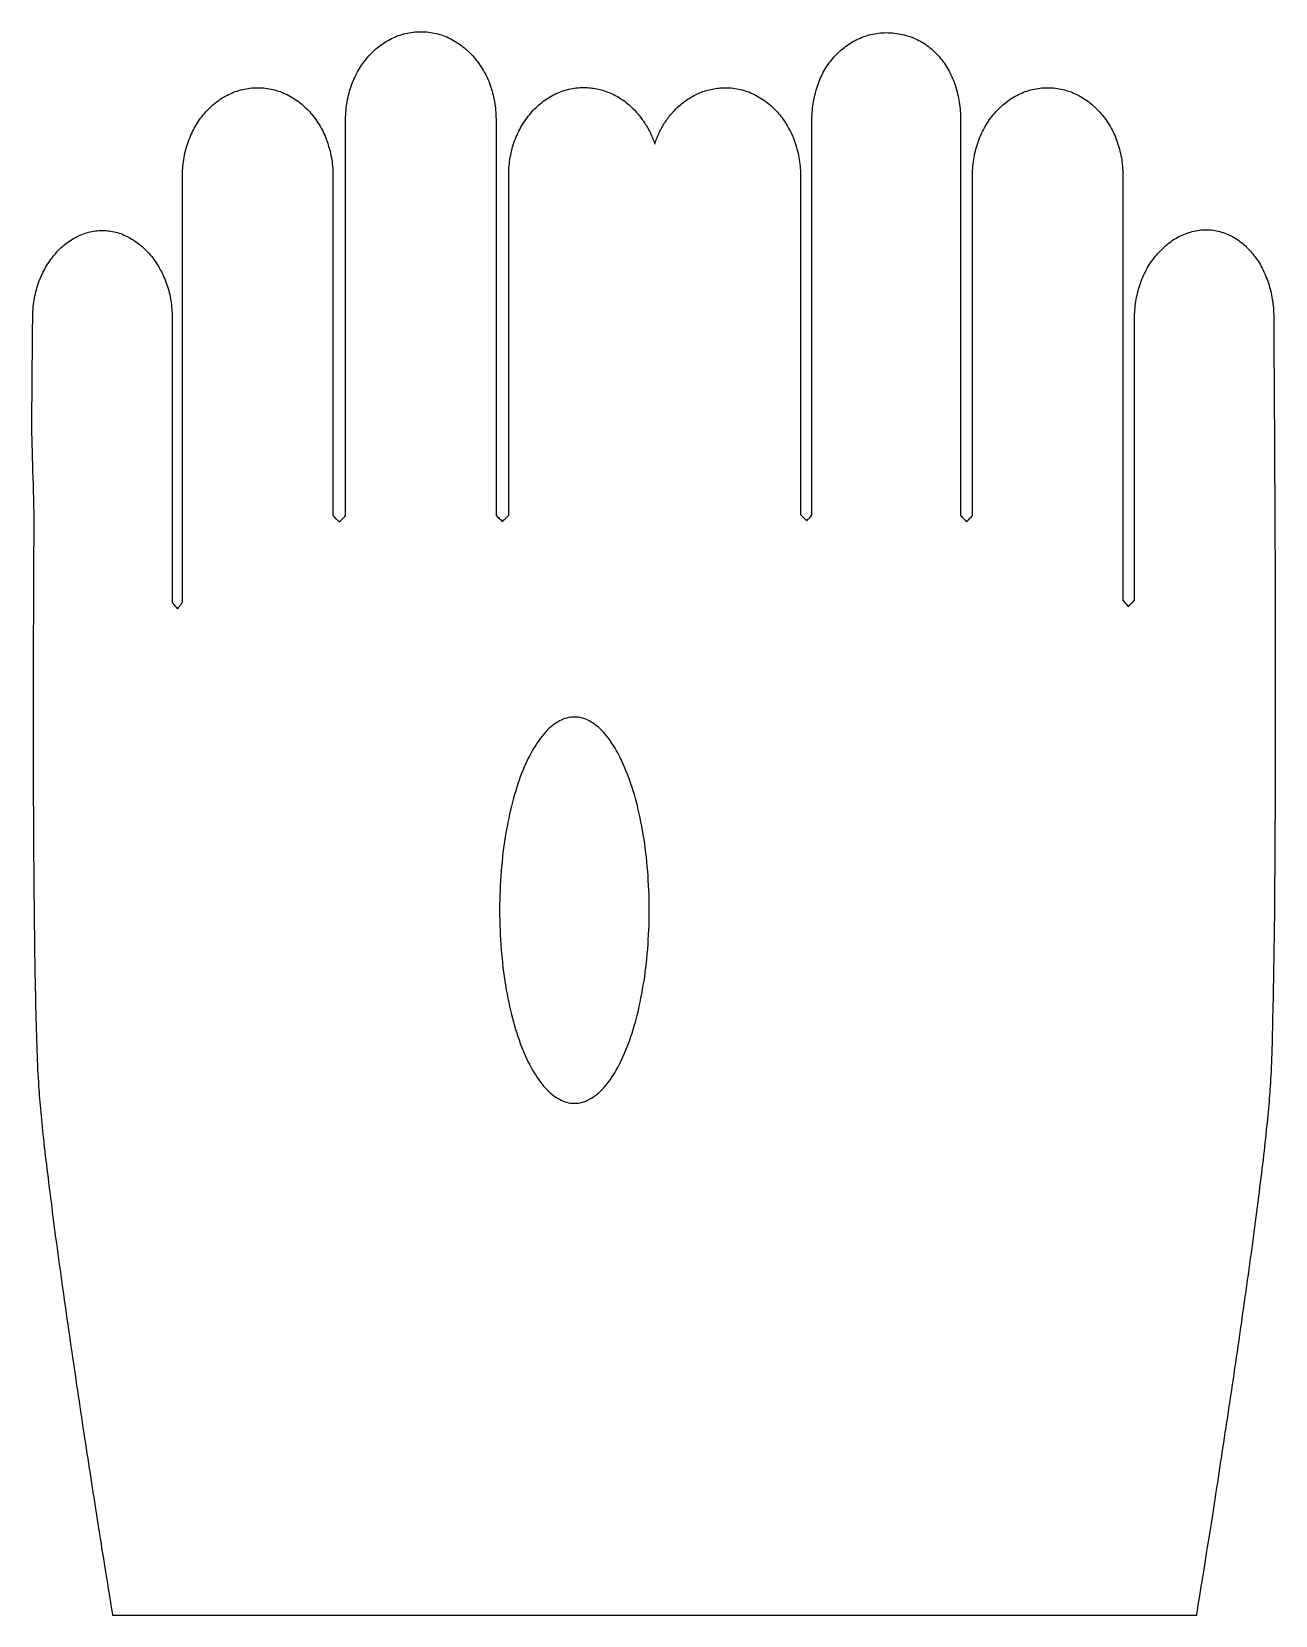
# Model space of a CAD drawing. Extents: x 0 to 407, y 0 to 283.
# Drawn here: x 0.3 to 221.9, y 0.2 to 282.6 of the extents above; entities that cross this region are included whole.
import ezdxf

# ---------------------------------------------------------------- set-up
doc = ezdxf.new("R2010")
doc.units = 0
doc.layers.add('LAYER_1', color=7, linetype='CONTINUOUS')

msp = doc.modelspace()

# ---------------------------------------------------------------- linework, layer by layer
at = {"layer": 'LAYER_1', "color": 7}
for points, knots in [([(207.86, 0.28), (207.86, 0.28), (208.03, 1.38), (208.35, 3.35), (208.67, 5.33), (209.13, 8.18), (209.69, 11.68), (210.26, 15.17), (210.89, 19.3), (211.6, 23.85), (212.3, 28.4), (213.04, 33.34), (213.82, 38.45), (214.59, 43.57), (215.37, 48.86), (216.11, 54.12), (216.85, 59.37), (217.59, 64.52), (218.23, 69.43), (218.86, 74.33), (219.46, 78.92), (219.92, 83.01), (220.38, 87.1), (220.73, 90.63), (220.94, 93.42), (221.16, 96.31), (221.33, 100.61), (221.44, 105.94), (221.54, 111.27), (221.69, 117.62), (221.76, 124.6), (221.83, 131.59), (221.86, 139.17), (221.9, 147.04), (221.93, 154.87), (221.93, 162.95), (221.93, 170.82), (221.93, 178.72), (221.9, 186.41), (221.86, 193.57), (221.83, 200.73), (221.79, 207.29), (221.76, 212.9), (221.72, 218.51), (221.69, 223.17), (221.69, 226.41), (221.69, 229.66), (221.65, 231.6), (221.65, 231.74), (221.65, 232.8), (221.58, 233.86), (221.4, 234.84), (221.23, 235.83), (221.02, 236.82), (220.7, 237.74), (220.38, 238.65), (220.03, 239.54), (219.6, 240.38), (219.18, 241.19), (218.69, 241.97), (218.12, 242.68), (217.59, 243.38), (216.99, 244.02), (216.36, 244.58), (215.72, 245.15), (215.02, 245.64), (214.31, 246.03), (213.61, 246.42), (212.83, 246.73), (212.05, 246.94), (211.28, 247.16), (210.47, 247.26), (209.62, 247.26), (208.77, 247.26), (207.93, 247.16), (207.12, 246.94), (206.3, 246.73), (205.53, 246.42), (204.75, 246.03), (203.98, 245.64), (203.27, 245.15), (202.6, 244.58), (201.93, 244.02), (201.3, 243.38), (200.7, 242.68), (200.1, 241.97), (199.57, 241.19), (199.11, 240.38), (198.65, 239.57), (198.23, 238.69), (197.91, 237.74), (197.59, 236.82), (197.31, 235.83), (197.13, 234.84), (196.96, 233.86), (196.85, 232.8), (196.85, 231.74), (196.85, 231.74), (196.85, 225.43), (196.85, 225.43), (196.85, 225.43), (196.85, 219.11), (196.85, 219.11), (196.85, 219.11), (196.85, 212.8), (196.85, 212.8), (196.85, 212.8), (196.85, 206.48), (196.85, 206.48), (196.85, 206.48), (196.85, 200.17), (196.85, 200.17), (196.85, 200.17), (196.85, 193.85), (196.85, 193.85), (196.85, 193.85), (196.85, 187.54), (196.85, 187.54), (196.85, 187.54), (196.85, 181.22), (196.85, 181.22), (196.85, 181.22), (196.71, 181.08), (196.71, 181.08), (196.71, 181.08), (196.57, 180.94), (196.57, 180.94), (196.57, 180.94), (196.43, 180.8), (196.43, 180.8), (196.43, 180.8), (196.29, 180.66), (196.29, 180.66), (196.29, 180.66), (196.14, 180.52), (196.14, 180.52), (196.14, 180.52), (196, 180.38), (196, 180.38), (196, 180.38), (195.86, 180.23), (195.86, 180.23), (195.86, 180.23), (195.72, 180.09), (195.72, 180.09), (195.72, 180.09), (195.58, 180.23), (195.58, 180.23), (195.58, 180.23), (195.47, 180.38), (195.47, 180.38), (195.47, 180.38), (195.33, 180.52), (195.33, 180.52), (195.33, 180.52), (195.23, 180.66), (195.23, 180.66), (195.23, 180.66), (195.12, 180.8), (195.12, 180.8), (195.12, 180.8), (194.98, 180.94), (194.98, 180.94), (194.98, 180.94), (194.87, 181.08), (194.87, 181.08), (194.87, 181.08), (194.77, 181.22), (194.77, 181.22), (194.77, 181.22), (194.77, 190.71), (194.77, 190.71), (194.77, 190.71), (194.77, 200.17), (194.77, 200.17), (194.77, 200.17), (194.77, 209.66), (194.77, 209.66), (194.77, 209.66), (194.77, 219.11), (194.77, 219.11), (194.77, 219.11), (194.77, 228.6), (194.77, 228.6), (194.77, 228.6), (194.77, 238.09), (194.77, 238.09), (194.77, 238.09), (194.77, 247.54), (194.77, 247.54), (194.77, 247.54), (194.77, 257), (194.77, 257), (194.77, 258.06), (194.66, 259.12), (194.49, 260.14), (194.31, 261.16), (194.03, 262.11), (193.71, 263.07), (193.39, 264.02), (192.97, 264.87), (192.48, 265.71), (191.98, 266.56), (191.45, 267.3), (190.85, 268.01), (190.25, 268.71), (189.58, 269.35), (188.88, 269.91), (188.17, 270.47), (187.4, 270.93), (186.58, 271.36), (185.77, 271.74), (184.93, 272.06), (184.08, 272.27), (183.2, 272.49), (182.32, 272.59), (181.36, 272.59), (180.45, 272.59), (179.53, 272.49), (178.65, 272.27), (177.76, 272.06), (176.92, 271.74), (176.14, 271.36), (175.33, 270.97), (174.59, 270.47), (173.85, 269.91), (173.14, 269.35), (172.47, 268.71), (171.87, 268.01), (171.27, 267.3), (170.71, 266.52), (170.25, 265.71), (169.79, 264.9), (169.37, 264.02), (169.02, 263.07), (168.66, 262.11), (168.42, 261.16), (168.24, 260.14), (168.06, 259.12), (167.96, 258.09), (167.96, 257), (167.96, 257), (167.96, 249.41), (167.96, 249.41), (167.96, 249.41), (167.96, 241.83), (167.96, 241.83), (167.96, 241.83), (167.96, 234.24), (167.96, 234.24), (167.96, 234.24), (167.96, 226.66), (167.96, 226.66), (167.96, 226.66), (167.96, 219.07), (167.96, 219.07), (167.96, 219.07), (167.96, 211.49), (167.96, 211.49), (167.96, 211.49), (167.96, 203.91), (167.96, 203.91), (167.96, 203.91), (167.96, 196.32), (167.96, 196.32), (167.96, 196.32), (167.82, 196.18), (167.82, 196.18), (167.82, 196.18), (167.71, 196.04), (167.71, 196.04), (167.71, 196.04), (167.57, 195.9), (167.57, 195.9), (167.57, 195.9), (167.43, 195.76), (167.43, 195.76), (167.43, 195.76), (167.29, 195.62), (167.29, 195.62), (167.29, 195.62), (167.18, 195.47), (167.18, 195.47), (167.18, 195.47), (167.04, 195.33), (167.04, 195.33), (167.04, 195.33), (166.9, 195.19), (166.9, 195.19), (166.9, 195.19), (166.76, 195.33), (166.76, 195.33), (166.76, 195.33), (166.65, 195.47), (166.65, 195.47), (166.65, 195.47), (166.51, 195.62), (166.51, 195.62), (166.51, 195.62), (166.37, 195.76), (166.37, 195.76), (166.37, 195.76), (166.23, 195.9), (166.23, 195.9), (166.23, 195.9), (166.12, 196.04), (166.12, 196.04), (166.12, 196.04), (165.98, 196.18), (165.98, 196.18), (165.98, 196.18), (165.84, 196.32), (165.84, 196.32), (165.84, 196.32), (165.84, 205.14), (165.84, 205.14), (165.84, 205.14), (165.84, 213.96), (165.84, 213.96), (165.84, 213.96), (165.84, 222.78), (165.84, 222.78), (165.84, 222.78), (165.84, 231.6), (165.84, 231.6), (165.84, 231.6), (165.84, 240.42), (165.84, 240.42), (165.84, 240.42), (165.84, 249.24), (165.84, 249.24), (165.84, 249.24), (165.84, 258.06), (165.84, 258.06), (165.84, 258.06), (165.84, 266.88), (165.84, 266.88), (165.84, 267.93), (165.77, 268.99), (165.59, 269.98), (165.45, 271), (165.21, 271.96), (164.92, 272.87), (164.61, 273.79), (164.25, 274.67), (163.79, 275.52), (163.34, 276.33), (162.84, 277.11), (162.28, 277.81), (161.71, 278.52), (161.08, 279.15), (160.37, 279.72), (159.67, 280.28), (158.93, 280.78), (158.12, 281.16), (157.3, 281.55), (156.42, 281.87), (155.5, 282.08), (154.59, 282.29), (153.6, 282.4), (152.58, 282.4), (151.66, 282.4), (150.74, 282.29), (149.86, 282.08), (148.98, 281.87), (148.13, 281.55), (147.36, 281.16), (146.58, 280.78), (145.8, 280.28), (145.06, 279.72), (144.32, 279.15), (143.69, 278.52), (143.09, 277.81), (142.49, 277.11), (141.92, 276.33), (141.46, 275.52), (141.01, 274.71), (140.76, 273.97), (140.41, 273.05), (140.05, 272.13), (139.81, 271.14), (139.63, 270.12), (139.45, 269.1), (139.35, 268.08), (139.35, 266.98), (139.35, 266.98), (139.35, 258.16), (139.35, 258.16), (139.35, 258.16), (139.35, 249.34), (139.35, 249.34), (139.35, 249.34), (139.35, 240.52), (139.35, 240.52), (139.35, 240.52), (139.35, 231.7), (139.35, 231.7), (139.35, 231.7), (139.35, 222.88), (139.35, 222.88), (139.35, 222.88), (139.35, 214.07), (139.35, 214.07), (139.35, 214.07), (139.35, 205.25), (139.35, 205.25), (139.35, 205.25), (139.35, 196.43), (139.35, 196.43), (139.35, 196.43), (139.24, 196.29), (139.24, 196.29), (139.24, 196.29), (139.14, 196.14), (139.14, 196.14), (139.14, 196.14), (139.03, 196), (139.03, 196), (139.03, 196), (138.92, 195.86), (138.92, 195.86), (138.92, 195.86), (138.82, 195.72), (138.82, 195.72), (138.82, 195.72), (138.64, 195.65), (138.64, 195.65), (138.64, 195.65), (138.54, 195.51), (138.54, 195.51), (138.54, 195.51), (138.43, 195.37), (138.43, 195.37), (138.43, 195.37), (138.29, 195.51), (138.29, 195.51), (138.29, 195.51), (138.15, 195.65), (138.15, 195.65), (138.15, 195.65), (138.01, 195.79), (138.01, 195.79), (138.01, 195.79), (137.87, 195.93), (137.87, 195.93), (137.87, 195.93), (137.72, 196.07), (137.72, 196.07), (137.72, 196.07), (137.58, 196.21), (137.58, 196.21), (137.58, 196.21), (137.44, 196.36), (137.44, 196.36), (137.44, 196.36), (137.3, 196.5), (137.3, 196.5), (137.3, 196.5), (137.3, 204.08), (137.3, 204.08), (137.3, 204.08), (137.3, 211.67), (137.3, 211.67), (137.3, 211.67), (137.3, 219.25), (137.3, 219.25), (137.3, 219.25), (137.3, 226.84), (137.3, 226.84), (137.3, 226.84), (137.3, 234.42), (137.3, 234.42), (137.3, 234.42), (137.3, 241.86), (137.3, 241.86), (137.3, 241.86), (137.3, 249.45), (137.3, 249.45), (137.3, 249.45), (137.3, 257), (137.3, 257), (137.3, 258.06), (137.2, 259.12), (137.02, 260.14), (136.84, 261.16), (136.56, 262.11), (136.24, 263.07), (135.93, 264.02), (135.5, 264.87), (135.01, 265.71), (134.51, 266.56), (133.99, 267.3), (133.39, 268.01), (132.79, 268.71), (132.12, 269.35), (131.41, 269.91), (130.7, 270.47), (129.93, 270.93), (129.12, 271.36), (128.31, 271.74), (127.46, 272.06), (126.61, 272.27), (125.73, 272.49), (124.85, 272.59), (123.9, 272.59), (123.51, 272.59), (123.12, 272.56), (122.73, 272.52), (122.34, 272.49), (121.96, 272.41), (121.6, 272.34), (121.21, 272.27), (120.86, 272.17), (120.47, 272.06), (120.12, 271.96), (119.73, 271.82), (119.38, 271.67), (119.03, 271.53), (118.67, 271.36), (118.32, 271.18), (117.97, 271), (117.65, 270.79), (117.3, 270.58), (116.98, 270.37), (116.63, 270.12), (116.31, 269.87), (115.99, 269.63), (115.68, 269.38), (115.39, 269.1), (115.15, 268.89), (114.94, 268.64), (114.72, 268.43), (114.51, 268.22), (114.3, 267.93), (114.09, 267.69), (113.88, 267.44), (113.7, 267.19), (113.49, 266.91), (113.31, 266.63), (113.14, 266.38), (112.96, 266.1), (112.78, 265.82), (112.61, 265.54), (112.47, 265.25), (112.32, 264.97), (112.15, 264.65), (112.04, 264.37), (111.9, 264.05), (111.76, 263.77), (111.65, 263.45), (111.55, 263.14), (111.41, 262.82), (111.34, 262.5), (111.23, 262.82), (111.13, 263.14), (110.98, 263.45), (110.88, 263.77), (110.74, 264.09), (110.6, 264.37), (110.45, 264.69), (110.31, 264.97), (110.14, 265.25), (110, 265.54), (109.82, 265.82), (109.64, 266.1), (109.47, 266.38), (109.29, 266.66), (109.11, 266.91), (108.94, 267.16), (108.73, 267.44), (108.51, 267.69), (108.3, 267.93), (108.09, 268.18), (107.88, 268.43), (107.67, 268.68), (107.46, 268.89), (107.21, 269.1), (106.93, 269.38), (106.61, 269.66), (106.29, 269.91), (105.97, 270.16), (105.66, 270.4), (105.3, 270.62), (104.99, 270.83), (104.63, 271.04), (104.28, 271.22), (103.93, 271.39), (103.58, 271.57), (103.22, 271.71), (102.87, 271.85), (102.48, 271.99), (102.13, 272.1), (101.78, 272.2), (101.39, 272.31), (101, 272.38), (100.61, 272.45), (100.26, 272.52), (99.87, 272.56), (99.48, 272.59), (99.1, 272.63), (98.71, 272.63), (97.79, 272.63), (96.87, 272.52), (95.99, 272.31), (95.11, 272.1), (94.26, 271.78), (93.49, 271.39), (92.67, 271), (91.93, 270.51), (91.19, 269.95), (90.49, 269.38), (89.82, 268.75), (89.22, 268.04), (88.62, 267.33), (88.05, 266.56), (87.59, 265.75), (87.14, 264.94), (86.71, 264.05), (86.36, 263.1), (86.01, 262.15), (85.76, 261.2), (85.58, 260.17), (85.41, 259.15), (85.3, 258.13), (85.3, 257.03), (85.3, 257.03), (85.3, 249.45), (85.3, 249.45), (85.3, 249.45), (85.3, 241.86), (85.3, 241.86), (85.3, 241.86), (85.3, 234.28), (85.3, 234.28), (85.3, 234.28), (85.3, 226.69), (85.3, 226.69), (85.3, 226.69), (85.3, 219.11), (85.3, 219.11), (85.3, 219.11), (85.3, 211.53), (85.3, 211.53), (85.3, 211.53), (85.3, 203.94), (85.3, 203.94), (85.3, 203.94), (85.3, 196.36), (85.3, 196.36), (85.3, 196.36), (85.16, 196.21), (85.16, 196.21), (85.16, 196.21), (85.02, 196.07), (85.02, 196.07), (85.02, 196.07), (84.88, 195.93), (84.88, 195.93), (84.88, 195.93), (84.74, 195.79), (84.74, 195.79), (84.74, 195.79), (84.6, 195.65), (84.6, 195.65), (84.6, 195.65), (84.46, 195.51), (84.46, 195.51), (84.46, 195.51), (84.31, 195.37), (84.31, 195.37), (84.31, 195.37), (84.17, 195.23), (84.17, 195.23), (84.17, 195.23), (84.03, 195.37), (84.03, 195.37), (84.03, 195.37), (83.89, 195.51), (83.89, 195.51), (83.89, 195.51), (83.75, 195.65), (83.75, 195.65), (83.75, 195.65), (83.61, 195.79), (83.61, 195.79), (83.61, 195.79), (83.47, 195.93), (83.47, 195.93), (83.47, 195.93), (83.33, 196.07), (83.33, 196.07), (83.33, 196.07), (83.19, 196.21), (83.19, 196.21), (83.19, 196.21), (83.04, 196.36), (83.04, 196.36), (83.04, 196.36), (83.04, 205.21), (83.04, 205.21), (83.04, 205.21), (83.04, 214.07), (83.04, 214.07), (83.04, 214.07), (83.04, 222.92), (83.04, 222.92), (83.04, 222.92), (83.04, 231.63), (83.04, 231.63), (83.04, 231.63), (83.04, 240.49), (83.04, 240.49), (83.04, 240.49), (83.04, 249.31), (83.04, 249.31), (83.04, 249.31), (83.04, 258.16), (83.04, 258.16), (83.04, 258.16), (83.04, 266.98), (83.04, 266.98), (83.04, 268.04), (82.94, 269.1), (82.76, 270.12), (82.59, 271.14), (82.3, 272.1), (81.99, 273.05), (81.67, 274), (81.24, 274.85), (80.75, 275.7), (80.26, 276.54), (79.73, 277.28), (79.13, 277.99), (78.53, 278.69), (77.86, 279.33), (77.15, 279.89), (76.45, 280.46), (75.67, 280.92), (74.86, 281.34), (74.05, 281.76), (73.2, 282.05), (72.35, 282.26), (71.51, 282.47), (70.59, 282.57), (69.64, 282.57), (68.69, 282.57), (67.8, 282.47), (66.92, 282.26), (66.04, 282.05), (65.19, 281.73), (64.42, 281.34), (63.64, 280.95), (62.87, 280.46), (62.12, 279.89), (61.38, 279.33), (60.75, 278.69), (60.15, 277.99), (59.55, 277.28), (58.98, 276.51), (58.53, 275.7), (58.07, 274.88), (57.64, 274), (57.29, 273.05), (56.94, 272.1), (56.69, 271.14), (56.52, 270.12), (56.34, 269.1), (56.23, 268.08), (56.23, 266.98), (56.23, 266.98), (56.23, 258.16), (56.23, 258.16), (56.23, 258.16), (56.23, 249.31), (56.23, 249.31), (56.23, 249.31), (56.23, 240.49), (56.23, 240.49), (56.23, 240.49), (56.23, 231.67), (56.23, 231.67), (56.23, 231.67), (56.23, 222.81), (56.23, 222.81), (56.23, 222.81), (56.23, 213.96), (56.23, 213.96), (56.23, 213.96), (56.23, 205.14), (56.23, 205.14), (56.23, 205.14), (56.23, 196.29), (56.23, 196.29), (56.23, 196.29), (56.09, 196.14), (56.09, 196.14), (56.09, 196.14), (55.95, 196), (55.95, 196), (55.95, 196), (55.81, 195.86), (55.81, 195.86), (55.81, 195.86), (55.67, 195.72), (55.67, 195.72), (55.67, 195.72), (55.53, 195.58), (55.53, 195.58), (55.53, 195.58), (55.39, 195.44), (55.39, 195.44), (55.39, 195.44), (55.25, 195.3), (55.25, 195.3), (55.25, 195.3), (55.1, 195.16), (55.1, 195.16), (55.1, 195.16), (54.96, 195.3), (54.96, 195.3), (54.96, 195.3), (54.82, 195.44), (54.82, 195.44), (54.82, 195.44), (54.68, 195.58), (54.68, 195.58), (54.68, 195.58), (54.54, 195.72), (54.54, 195.72), (54.54, 195.72), (54.4, 195.86), (54.4, 195.86), (54.4, 195.86), (54.26, 196), (54.26, 196), (54.26, 196), (54.12, 196.14), (54.12, 196.14), (54.12, 196.14), (53.98, 196.29), (53.98, 196.29), (53.98, 196.29), (53.98, 203.87), (53.98, 203.87), (53.98, 203.87), (53.98, 211.45), (53.98, 211.45), (53.98, 211.45), (53.98, 219.04), (53.98, 219.04), (53.98, 219.04), (53.98, 226.62), (53.98, 226.62), (53.98, 226.62), (53.98, 234.21), (53.98, 234.21), (53.98, 234.21), (53.98, 241.79), (53.98, 241.79), (53.98, 241.79), (53.98, 249.41), (53.98, 249.41), (53.98, 249.41), (53.98, 257), (53.98, 257), (53.98, 258.06), (53.87, 259.12), (53.69, 260.14), (53.52, 261.16), (53.23, 262.11), (52.92, 263.07), (52.6, 264.02), (52.18, 264.87), (51.68, 265.71), (51.19, 266.56), (50.66, 267.3), (50.06, 268.01), (49.46, 268.71), (48.79, 269.35), (48.08, 269.91), (47.38, 270.47), (46.6, 270.93), (45.79, 271.36), (44.98, 271.74), (44.13, 272.06), (43.29, 272.27), (42.4, 272.49), (41.52, 272.59), (40.57, 272.59), (39.62, 272.59), (38.74, 272.49), (37.85, 272.27), (36.97, 272.06), (36.12, 271.74), (35.35, 271.36), (34.54, 270.97), (33.8, 270.47), (33.06, 269.91), (32.35, 269.35), (31.68, 268.71), (31.08, 268.01), (30.48, 267.3), (29.92, 266.52), (29.46, 265.71), (29, 264.9), (28.58, 264.02), (28.22, 263.07), (27.87, 262.11), (27.62, 261.16), (27.45, 260.14), (27.27, 259.12), (27.16, 258.09), (27.16, 257), (27.16, 257), (27.16, 247.47), (27.16, 247.47), (27.16, 247.47), (27.16, 237.95), (27.16, 237.95), (27.16, 237.95), (27.16, 228.42), (27.16, 228.42), (27.16, 228.42), (27.16, 218.9), (27.16, 218.9), (27.16, 218.9), (27.16, 209.37), (27.16, 209.37), (27.16, 209.37), (27.16, 199.85), (27.16, 199.85), (27.16, 199.85), (27.16, 190.32), (27.16, 190.32), (27.16, 190.32), (27.16, 180.8), (27.16, 180.8), (27.16, 180.8), (27.06, 180.66), (27.06, 180.66), (27.06, 180.66), (26.95, 180.52), (26.95, 180.52), (26.95, 180.52), (26.85, 180.38), (26.85, 180.38), (26.85, 180.38), (26.71, 180.23), (26.71, 180.23), (26.71, 180.23), (26.6, 180.09), (26.6, 180.09), (26.6, 180.09), (26.49, 179.95), (26.49, 179.95), (26.49, 179.95), (26.39, 179.81), (26.39, 179.81), (26.39, 179.81), (26.25, 179.67), (26.25, 179.67), (26.25, 179.67), (26.14, 179.81), (26.14, 179.81), (26.14, 179.81), (26.04, 179.95), (26.04, 179.95), (26.04, 179.95), (25.93, 180.09), (25.93, 180.09), (25.93, 180.09), (25.79, 180.23), (25.79, 180.23), (25.79, 180.23), (25.68, 180.38), (25.68, 180.38), (25.68, 180.38), (25.58, 180.52), (25.58, 180.52), (25.58, 180.52), (25.47, 180.66), (25.47, 180.66), (25.47, 180.66), (25.33, 180.8), (25.33, 180.8), (25.33, 180.8), (25.33, 187.15), (25.33, 187.15), (25.33, 187.15), (25.33, 193.5), (25.33, 193.5), (25.33, 193.5), (25.33, 199.85), (25.33, 199.85), (25.33, 199.85), (25.33, 206.2), (25.33, 206.2), (25.33, 206.2), (25.33, 212.55), (25.33, 212.55), (25.33, 212.55), (25.33, 218.9), (25.33, 218.9), (25.33, 218.9), (25.33, 225.25), (25.33, 225.25), (25.33, 225.25), (25.33, 231.6), (25.33, 231.6), (25.33, 232.09), (25.29, 232.62), (25.26, 233.12), (25.22, 233.61), (25.15, 234.1), (25.08, 234.6), (25.01, 235.09), (24.91, 235.58), (24.8, 236.04), (24.69, 236.54), (24.55, 237), (24.38, 237.45), (24.24, 237.91), (24.06, 238.37), (23.85, 238.83), (23.67, 239.29), (23.46, 239.71), (23.21, 240.14), (22.97, 240.56), (22.75, 240.98), (22.47, 241.37), (22.23, 241.76), (21.94, 242.15), (21.63, 242.53), (21.34, 242.89), (21.03, 243.24), (20.71, 243.56), (20.39, 243.88), (20.07, 244.19), (19.72, 244.47), (19.37, 244.76), (19.05, 245), (18.66, 245.25), (18.27, 245.5), (17.96, 245.71), (17.57, 245.92), (17.18, 246.13), (16.83, 246.27), (16.44, 246.45), (16.05, 246.63), (15.66, 246.73), (15.28, 246.84), (14.89, 246.94), (14.5, 247.01), (14.08, 247.05), (13.69, 247.09), (13.26, 247.12), (12.88, 247.12), (12.03, 247.12), (11.22, 247.01), (10.41, 246.8), (9.6, 246.59), (8.82, 246.27), (8.08, 245.89), (7.34, 245.5), (6.63, 245), (5.96, 244.44), (5.29, 243.88), (4.69, 243.24), (4.13, 242.53), (3.56, 241.83), (3.03, 241.05), (2.61, 240.24), (2.19, 239.43), (1.76, 238.55), (1.45, 237.6), (1.13, 236.68), (0.88, 235.69), (0.71, 234.7), (0.53, 233.72), (0.46, 232.66), (0.46, 231.6), (0.46, 231.46), (0.46, 229.59), (0.42, 226.38), (0.39, 223.17), (0.35, 218.62), (0.32, 213.11), (0.28, 207.61), (0.74, 201.22), (0.71, 194.2), (0.67, 187.15), (0.63, 179.56), (0.63, 171.73), (0.63, 163.94), (0.63, 155.93), (0.63, 148.13), (0.63, 140.33), (0.71, 132.71), (0.78, 125.66), (0.85, 118.6), (0.95, 112.15), (1.09, 106.64), (1.23, 101.14), (1.41, 96.59), (1.66, 93.38), (1.87, 90.59), (2.22, 87.03), (2.68, 82.94), (3.14, 78.85), (3.74, 74.26), (4.37, 69.36), (5.01, 64.45), (5.75, 59.3), (6.49, 54.05), (7.23, 48.79), (8.04, 43.5), (8.78, 38.38), (9.52, 33.27), (10.3, 28.33), (11.01, 23.78), (11.71, 19.23), (12.35, 15.1), (12.91, 11.61), (13.48, 8.11), (13.93, 5.26), (14.25, 3.28), (14.57, 1.31), (14.75, 0.21), (14.75, 0.21), (14.75, 0.21), (38.88, 0.21), (38.88, 0.21), (38.88, 0.21), (63.01, 0.21), (63.01, 0.21), (63.01, 0.21), (87.14, 0.21), (87.14, 0.21), (87.14, 0.21), (111.27, 0.21), (111.27, 0.21), (111.27, 0.21), (135.47, 0.21), (135.47, 0.21), (135.47, 0.21), (159.6, 0.21), (159.6, 0.21), (159.6, 0.21), (183.73, 0.21), (183.73, 0.21), (183.73, 0.21), (207.86, 0.21), (207.86, 0.21), (207.86, 0.21), (207.86, 0.28), (207.86, 0.28)], [0, 0, 0, 0, 1, 1, 1, 2, 2, 2, 3, 3, 3, 4, 4, 4, 5, 5, 5, 6, 6, 6, 7, 7, 7, 8, 8, 8, 9, 9, 9, 10, 10, 10, 11, 11, 11, 12, 12, 12, 13, 13, 13, 14, 14, 14, 15, 15, 15, 16, 16, 16, 17, 17, 17, 18, 18, 18, 19, 19, 19, 20, 20, 20, 21, 21, 21, 22, 22, 22, 23, 23, 23, 24, 24, 24, 25, 25, 25, 26, 26, 26, 27, 27, 27, 28, 28, 28, 29, 29, 29, 30, 30, 30, 31, 31, 31, 32, 32, 32, 33, 33, 33, 34, 34, 34, 35, 35, 35, 36, 36, 36, 37, 37, 37, 38, 38, 38, 39, 39, 39, 40, 40, 40, 41, 41, 41, 42, 42, 42, 43, 43, 43, 44, 44, 44, 45, 45, 45, 46, 46, 46, 47, 47, 47, 48, 48, 48, 49, 49, 49, 50, 50, 50, 51, 51, 51, 52, 52, 52, 53, 53, 53, 54, 54, 54, 55, 55, 55, 56, 56, 56, 57, 57, 57, 58, 58, 58, 59, 59, 59, 60, 60, 60, 61, 61, 61, 62, 62, 62, 63, 63, 63, 64, 64, 64, 65, 65, 65, 66, 66, 66, 67, 67, 67, 68, 68, 68, 69, 69, 69, 70, 70, 70, 71, 71, 71, 72, 72, 72, 73, 73, 73, 74, 74, 74, 75, 75, 75, 76, 76, 76, 77, 77, 77, 78, 78, 78, 79, 79, 79, 80, 80, 80, 81, 81, 81, 82, 82, 82, 83, 83, 83, 84, 84, 84, 85, 85, 85, 86, 86, 86, 87, 87, 87, 88, 88, 88, 89, 89, 89, 90, 90, 90, 91, 91, 91, 92, 92, 92, 93, 93, 93, 94, 94, 94, 95, 95, 95, 96, 96, 96, 97, 97, 97, 98, 98, 98, 99, 99, 99, 100, 100, 100, 101, 101, 101, 102, 102, 102, 103, 103, 103, 104, 104, 104, 105, 105, 105, 106, 106, 106, 107, 107, 107, 108, 108, 108, 109, 109, 109, 110, 110, 110, 111, 111, 111, 112, 112, 112, 113, 113, 113, 114, 114, 114, 115, 115, 115, 116, 116, 116, 117, 117, 117, 118, 118, 118, 119, 119, 119, 120, 120, 120, 121, 121, 121, 122, 122, 122, 123, 123, 123, 124, 124, 124, 125, 125, 125, 126, 126, 126, 127, 127, 127, 128, 128, 128, 129, 129, 129, 130, 130, 130, 131, 131, 131, 132, 132, 132, 133, 133, 133, 134, 134, 134, 135, 135, 135, 136, 136, 136, 137, 137, 137, 138, 138, 138, 139, 139, 139, 140, 140, 140, 141, 141, 141, 142, 142, 142, 143, 143, 143, 144, 144, 144, 145, 145, 145, 146, 146, 146, 147, 147, 147, 148, 148, 148, 149, 149, 149, 150, 150, 150, 151, 151, 151, 152, 152, 152, 153, 153, 153, 154, 154, 154, 155, 155, 155, 156, 156, 156, 157, 157, 157, 158, 158, 158, 159, 159, 159, 160, 160, 160, 161, 161, 161, 162, 162, 162, 163, 163, 163, 164, 164, 164, 165, 165, 165, 166, 166, 166, 167, 167, 167, 168, 168, 168, 169, 169, 169, 170, 170, 170, 171, 171, 171, 172, 172, 172, 173, 173, 173, 174, 174, 174, 175, 175, 175, 176, 176, 176, 177, 177, 177, 178, 178, 178, 179, 179, 179, 180, 180, 180, 181, 181, 181, 182, 182, 182, 183, 183, 183, 184, 184, 184, 185, 185, 185, 186, 186, 186, 187, 187, 187, 188, 188, 188, 189, 189, 189, 190, 190, 190, 191, 191, 191, 192, 192, 192, 193, 193, 193, 194, 194, 194, 195, 195, 195, 196, 196, 196, 197, 197, 197, 198, 198, 198, 199, 199, 199, 200, 200, 200, 201, 201, 201, 202, 202, 202, 203, 203, 203, 204, 204, 204, 205, 205, 205, 206, 206, 206, 207, 207, 207, 208, 208, 208, 209, 209, 209, 210, 210, 210, 211, 211, 211, 212, 212, 212, 213, 213, 213, 214, 214, 214, 215, 215, 215, 216, 216, 216, 217, 217, 217, 218, 218, 218, 219, 219, 219, 220, 220, 220, 221, 221, 221, 222, 222, 222, 223, 223, 223, 224, 224, 224, 225, 225, 225, 226, 226, 226, 227, 227, 227, 228, 228, 228, 229, 229, 229, 230, 230, 230, 231, 231, 231, 232, 232, 232, 233, 233, 233, 234, 234, 234, 235, 235, 235, 236, 236, 236, 237, 237, 237, 238, 238, 238, 239, 239, 239, 240, 240, 240, 241, 241, 241, 242, 242, 242, 243, 243, 243, 244, 244, 244, 245, 245, 245, 246, 246, 246, 247, 247, 247, 248, 248, 248, 249, 249, 249, 250, 250, 250, 251, 251, 251, 252, 252, 252, 253, 253, 253, 254, 254, 254, 255, 255, 255, 256, 256, 256, 257, 257, 257, 258, 258, 258, 259, 259, 259, 260, 260, 260, 261, 261, 261, 262, 262, 262, 263, 263, 263, 264, 264, 264, 265, 265, 265, 266, 266, 266, 267, 267, 267, 268, 268, 268, 269, 269, 269, 270, 270, 270, 271, 271, 271, 272, 272, 272, 273, 273, 273, 274, 274, 274, 275, 275, 275, 276, 276, 276, 277, 277, 277, 278, 278, 278, 279, 279, 279, 280, 280, 280, 281, 281, 281, 282, 282, 282, 283, 283, 283, 284, 284, 284, 285, 285, 285, 286, 286, 286, 287, 287, 287, 288, 288, 288, 289, 289, 289, 290, 290, 290, 291, 291, 291, 292, 292, 292, 293, 293, 293, 294, 294, 294, 295, 295, 295, 296, 296, 296, 297, 297, 297, 298, 298, 298, 299, 299, 299, 300, 300, 300, 301, 301, 301, 302, 302, 302, 303, 303, 303, 304, 304, 304, 305, 305, 305, 306, 306, 306, 307, 307, 307, 308, 308, 308, 309, 309, 309, 310, 310, 310, 311, 311, 311, 312, 312, 312, 313, 313, 313, 314, 314, 314, 315, 315, 315, 316, 316, 316, 317, 317, 317, 318, 318, 318, 319, 319, 319, 320, 320, 320, 321, 321, 321, 322, 322, 322, 323, 323, 323, 324, 324, 324, 325, 325, 325, 326, 326, 326, 327, 327, 327, 328, 328, 328, 329, 329, 329, 330, 330, 330, 331, 331, 331, 332, 332, 332, 333, 333, 333, 334, 334, 334, 335, 335, 335, 336, 336, 336, 337, 337, 337, 338, 338, 338, 339, 339, 339, 340, 340, 340, 341, 341, 341, 342, 342, 342, 343, 343, 343, 344, 344, 344, 345, 345, 345, 346, 346, 346, 347, 347, 347, 348, 348, 348, 349, 349, 349, 350, 350, 350, 351, 351, 351, 352, 352, 352, 353, 353, 353, 354, 354, 354, 355, 355, 355, 356, 356, 356, 357, 357, 357, 358, 358, 358, 359, 359, 359, 360, 360, 360, 361, 361, 361, 362, 362, 362, 363, 363, 363, 364, 364, 364, 365, 365, 365, 366, 366, 366, 367, 367, 367, 368, 368, 368, 369, 369, 369, 370, 370, 370, 371, 371, 371, 372, 372, 372, 373, 373, 373, 374, 374, 374, 375, 375, 375, 376, 376, 376, 377, 377, 377, 378, 378, 378, 379, 379, 379, 380, 380, 380, 381, 381, 381, 382, 382, 382, 383, 383, 383, 384, 384, 384, 385, 385, 385, 385]), ([(97.01, 160.37), (97.93, 160.37), (98.85, 160.13), (99.7, 159.67), (100.58, 159.21), (101.39, 158.54), (102.2, 157.66), (103.01, 156.77), (103.75, 155.72), (104.46, 154.48), (105.16, 153.25), (105.83, 151.84), (106.43, 150.28), (107.03, 148.73), (107.6, 147), (108.06, 145.2), (108.51, 143.4), (108.94, 141.43), (109.29, 139.35), (109.64, 137.27), (109.89, 135.11), (110.07, 132.89), (110.24, 130.67), (110.35, 128.34), (110.35, 125.94), (110.35, 123.54), (110.24, 121.25), (110.07, 118.99), (109.89, 116.73), (109.64, 114.58), (109.29, 112.54), (108.94, 110.49), (108.55, 108.51), (108.06, 106.68), (107.56, 104.85), (107.03, 103.15), (106.43, 101.6), (105.83, 100.05), (105.16, 98.64), (104.46, 97.4), (103.75, 96.17), (102.98, 95.11), (102.2, 94.23), (101.42, 93.34), (100.58, 92.67), (99.7, 92.22), (98.81, 91.76), (97.93, 91.51), (97.01, 91.51), (96.1, 91.51), (95.18, 91.76), (94.33, 92.22), (93.45, 92.67), (92.64, 93.34), (91.83, 94.23), (91.02, 95.11), (90.28, 96.17), (89.57, 97.4), (88.86, 98.64), (88.19, 100.05), (87.59, 101.6), (86.99, 103.15), (86.43, 104.88), (85.97, 106.68), (85.51, 108.48), (85.09, 110.45), (84.74, 112.54), (84.38, 114.62), (84.14, 116.77), (83.96, 118.99), (83.78, 121.25), (83.68, 123.54), (83.68, 125.94), (83.68, 128.34), (83.78, 130.63), (83.96, 132.89), (84.14, 135.15), (84.38, 137.3), (84.74, 139.35), (85.09, 141.39), (85.48, 143.37), (85.97, 145.2), (86.47, 147.04), (86.99, 148.73), (87.59, 150.28), (88.19, 151.84), (88.86, 153.25), (89.57, 154.48), (90.28, 155.72), (91.05, 156.77), (91.83, 157.66), (92.6, 158.54), (93.45, 159.21), (94.33, 159.67), (95.21, 160.16), (96.1, 160.37), (97.01, 160.37)], [0, 0, 0, 0, 1, 1, 1, 2, 2, 2, 3, 3, 3, 4, 4, 4, 5, 5, 5, 6, 6, 6, 7, 7, 7, 8, 8, 8, 9, 9, 9, 10, 10, 10, 11, 11, 11, 12, 12, 12, 13, 13, 13, 14, 14, 14, 15, 15, 15, 16, 16, 16, 17, 17, 17, 18, 18, 18, 19, 19, 19, 20, 20, 20, 21, 21, 21, 22, 22, 22, 23, 23, 23, 24, 24, 24, 25, 25, 25, 26, 26, 26, 27, 27, 27, 28, 28, 28, 29, 29, 29, 30, 30, 30, 31, 31, 31, 32, 32, 32, 32])]:
    msp.add_open_spline(points, degree=3, knots=knots, dxfattribs=at)

doc.saveas('drawing.dxf')
